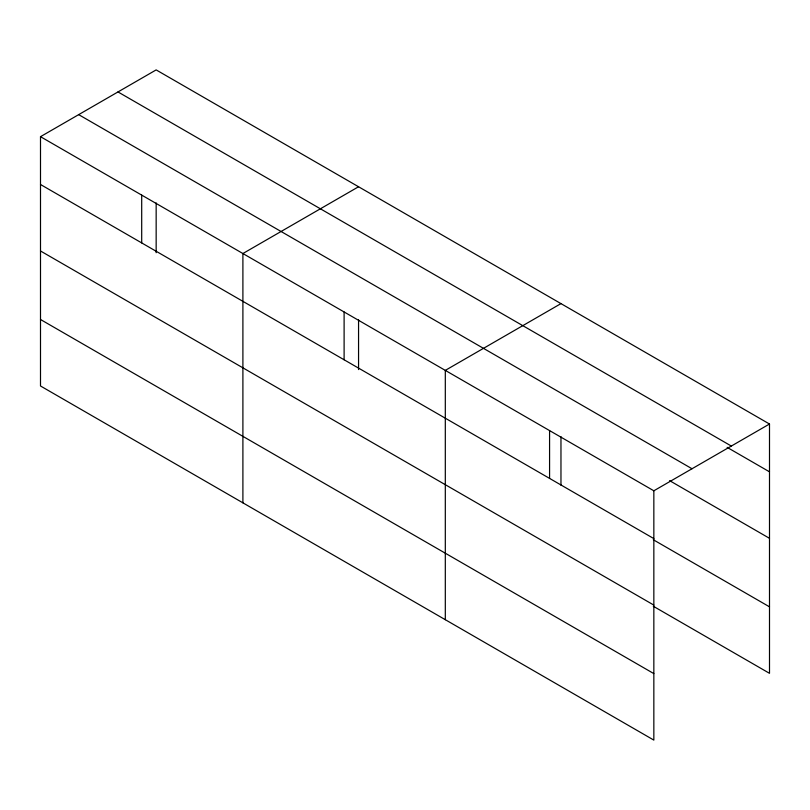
<?xml version="1.0" encoding="UTF-8"?>
<svg xmlns="http://www.w3.org/2000/svg" width="810" height="810" viewBox="0 0 810 810"><rect width="100%" height="100%" fill="white"/><g stroke="black" fill="none" stroke-linecap="round" stroke-linejoin="round"><path stroke-width="1.21" d="M40.5 136.677L653.842 490.789L653.842 740.097L40.5 385.985L40.5 136.677L156.158 69.903L769.5 424.015L769.5 673.323L653.285 606.234M358.557 186.756L242.899 253.53L242.899 502.848M560.965 303.618L445.308 370.383L445.308 619.701M653.842 490.789L769.5 424.015M117.987 91.935L731.329 446.047M727.137 447.363L769.5 471.825M78.671 114.635L692.013 468.747M669.576 480.624L769.5 538.316M40.5 184.488L653.842 538.599M653.285 539.733L769.5 606.832M40.5 250.978L653.842 605.09M40.5 319.494L653.842 673.606M560.965 436.61L560.965 485.19M549.575 430.586L549.575 478.396M358.557 319.748L358.557 369.573M344.108 311.961L344.108 359.772M156.158 202.895L156.158 252.72M141.699 195.099L141.699 242.909"/></g></svg>
